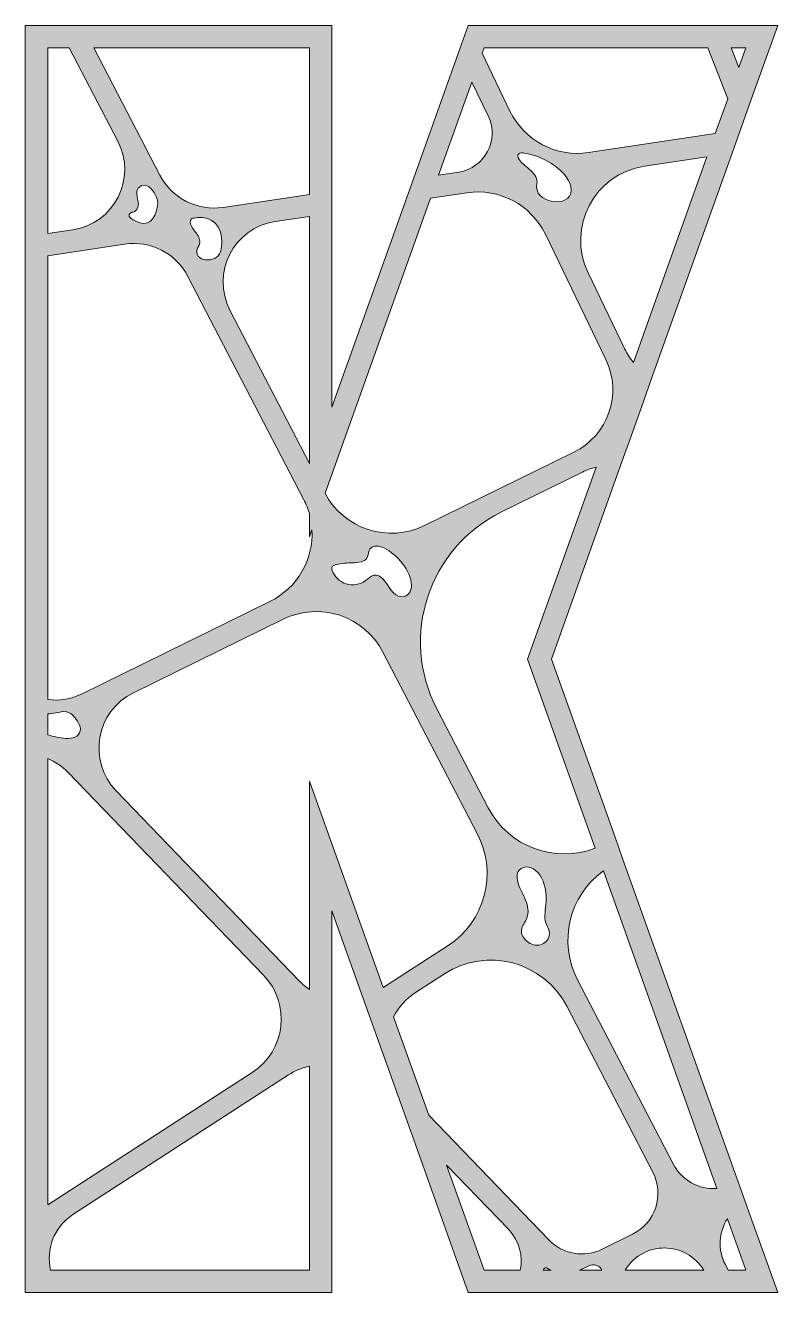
# Model space of a CAD drawing. Extents: x -1650 to 2650, y -4022 to 3022.
# Drawn here: x 550 to 813.5, y 378.2 to 821.8 of the extents above; entities that cross this region are included whole.
import ezdxf

# ---------------------------------------------------------------- set-up
doc = ezdxf.new("R2010")
doc.units = 0
doc.header["$MEASUREMENT"] = 0
doc.layers.add('Layer 1', color=7, linetype='Continuous')

msp = doc.modelspace()

# ---------------------------------------------------------------- hatches: boundary and pattern name
at = {"layer": 'Layer 1', "true_color": 0x808285}
h = msp.add_hatch(color=252, dxfattribs=at)
h.dxf.hatch_style = 2
h.paths.add_polyline_path([(799.61, 417.02), (759.17, 530.24), (756.55, 537.61), (734.26, 600), (758.46, 667.76), (762.1, 677.96), (766.46, 690.16), (769.33, 698.2), (797.5, 777.07), (804.2, 795.84), (813.46, 821.75), (794.13, 821.75), (785.97, 821.75), (705.23, 821.75), (705.1, 821.75), (701.57, 811.85), (685.93, 768.05), (683.02, 759.91), (657.38, 688.14), (657.38, 756.07), (657.38, 763.76), (657.38, 821.75), (569.88, 821.75), (561.31, 821.75), (550, 821.75), (550, 747.67), (550, 739.98), (550, 588.26), (550, 581.89), (550, 574.89), (550, 566.88), (550, 403.85), (550, 378.25), (562.9, 378.25), (657.38, 378.25), (657.38, 457.79), (657.38, 465.82), (657.38, 474.44), (657.38, 481.04), (657.38, 511.86), (668.23, 481.49), (684.24, 436.65), (705.1, 378.25), (719.21, 378.25), (757.77, 378.25), (791.67, 378.25), (800.24, 378.25), (813.46, 378.25), (802.19, 409.81)])
edge = h.paths.add_edge_path()
edge.add_spline(control_points=[(792.11, 414.68), (785.95, 414.28), (779.86, 417.49), (776.84, 423.3), (776.84, 423.3), (743.38, 487.72), (743.38, 487.72), (736.5, 500.97), (740.44, 517.17), (752.41, 525.82), (752.41, 525.82), (792.11, 414.68), (792.11, 414.68)], knot_values=[0, 0, 0, 0, 1, 1, 1, 2, 2, 2, 3, 3, 3, 4, 4, 4, 4], degree=3, periodic=1)
edge = h.paths.add_edge_path()
edge.add_spline(control_points=[(733.36, 396.68), (733.36, 396.68), (691.28, 440.32), (691.28, 440.32), (691.28, 440.32), (678.96, 474.81), (678.96, 474.81), (680.66, 478.12), (683.23, 481.06), (686.62, 483.26), (686.62, 483.26), (696.73, 489.8), (696.73, 489.8), (711.57, 499.42), (731.46, 494.15), (739.62, 478.46), (739.62, 478.46), (769.74, 420.46), (769.74, 420.46), (773.88, 412.49), (770.67, 402.68), (762.63, 398.7), (762.63, 398.7), (752.03, 393.44), (752.03, 393.44), (745.77, 390.34), (738.22, 391.65), (733.36, 396.68)], knot_values=[0, 0, 0, 0, 1, 1, 1, 2, 2, 2, 3, 3, 3, 4, 4, 4, 5, 5, 5, 6, 6, 6, 7, 7, 7, 8, 8, 8, 9, 9, 9, 9], degree=3, periodic=1)
edge = h.paths.add_edge_path()
edge.add_spline(control_points=[(751.87, 386.1), (751.87, 386.1), (744.09, 386.1), (744.09, 386.1), (744.37, 386.21), (744.64, 386.32), (744.9, 386.45), (745.89, 386.92), (746.84, 387.52), (747.88, 387.83), (749.73, 388.39), (751.28, 387.45), (751.87, 386.1)], knot_values=[0, 0, 0, 0, 1, 1, 1, 2, 2, 2, 3, 3, 3, 4, 4, 4, 4], degree=3, periodic=1)
edge = h.paths.add_edge_path()
edge.add_spline(control_points=[(734.16, 386.1), (734.16, 386.1), (731.37, 386.1), (731.37, 386.1), (731.43, 386.49), (731.63, 386.83), (731.99, 386.92), (732.3, 386.99), (732.62, 386.83), (732.9, 386.68), (733.31, 386.46), (733.73, 386.27), (734.16, 386.1)], knot_values=[0, 0, 0, 0, 1, 1, 1, 2, 2, 2, 3, 3, 3, 4, 4, 4, 4], degree=3, periodic=1)
edge = h.paths.add_edge_path()
edge.add_spline(control_points=[(732.07, 508.4), (732.4, 506.54), (733.89, 505.22), (733.46, 503.18), (733.16, 501.66), (731.93, 500.36), (730.43, 499.96), (728.81, 499.53), (727.03, 500.13), (725.71, 501.18), (724.51, 502.13), (723.57, 503.58), (723.71, 505.11), (723.86, 506.65), (725.06, 507.88), (725.64, 509.32), (726.43, 511.32), (726, 513.59), (725.21, 515.59), (724.41, 517.57), (723.27, 519.42), (722.6, 521.45), (722.09, 522.99), (721.91, 524.83), (722.93, 526.08), (723.71, 527.03), (725.03, 527.39), (726.24, 527.19), (727.44, 526.99), (728.51, 526.29), (729.36, 525.41), (731.7, 522.95), (732.33, 519.32), (732.4, 515.92), (732.44, 513.49), (731.63, 510.77), (732.07, 508.4)], knot_values=[0, 0, 0, 0, 1, 1, 1, 2, 2, 2, 3, 3, 3, 4, 4, 4, 5, 5, 5, 6, 6, 6, 7, 7, 7, 8, 8, 8, 9, 9, 9, 10, 10, 10, 11, 11, 11, 12, 12, 12, 12], degree=3, periodic=1)
edge = h.paths.add_edge_path()
edge.add_spline(control_points=[(725.91, 600), (725.91, 600), (749.55, 533.81), (749.55, 533.81), (735.63, 528.38), (719.3, 534.1), (712.1, 547.94), (712.1, 547.94), (694.1, 582.59), (694.1, 582.59), (680.99, 607.84), (691.22, 638.93), (716.76, 651.47), (716.76, 651.47), (745.14, 665.4), (745.14, 665.4), (746.7, 666.16), (748.29, 666.74), (749.9, 667.15), (749.9, 667.15), (725.91, 600), (725.91, 600)], knot_values=[0, 0, 0, 0, 1, 1, 1, 2, 2, 2, 3, 3, 3, 4, 4, 4, 5, 5, 5, 6, 6, 6, 7, 7, 7, 7], degree=3, periodic=1)
edge = h.paths.add_edge_path()
edge.add_spline(control_points=[(762.97, 703.75), (761.82, 705.17), (760.81, 706.74), (759.99, 708.45), (759.99, 708.45), (747.1, 735.11), (747.1, 735.11), (739.41, 751.04), (749.35, 769.85), (766.84, 772.48), (766.84, 772.48), (788.69, 775.75), (788.69, 775.75), (788.69, 775.75), (762.97, 703.75), (762.97, 703.75)], knot_values=[0, 0, 0, 0, 1, 1, 1, 2, 2, 2, 3, 3, 3, 4, 4, 4, 5, 5, 5, 5], degree=3, periodic=1)
h.paths.add_polyline_path([(802.31, 813.9), (799.86, 807.03), (797.19, 813.9)])
edge = h.paths.add_edge_path()
edge.add_spline(control_points=[(710.64, 813.9), (710.64, 813.9), (789.02, 813.9), (789.02, 813.9), (789.02, 813.9), (795.95, 796.08), (795.95, 796.08), (795.95, 796.08), (791.59, 783.88), (791.59, 783.88), (791.59, 783.88), (747.24, 777.23), (747.24, 777.23), (735.87, 775.53), (724.72, 781.42), (719.72, 791.76), (719.72, 791.76), (709.96, 811.97), (709.96, 811.97), (709.96, 811.97), (710.64, 813.9), (710.64, 813.9)], knot_values=[0, 0, 0, 0, 1, 1, 1, 2, 2, 2, 3, 3, 3, 4, 4, 4, 5, 5, 5, 6, 6, 6, 7, 7, 7, 7], degree=3, periodic=1)
edge = h.paths.add_edge_path()
edge.add_spline(control_points=[(726.46, 771.45), (725.03, 772.63), (723.4, 773.74), (722.64, 775.44), (722.5, 775.75), (722.39, 776.11), (722.5, 776.44), (722.72, 777.08), (723.59, 777.17), (724.26, 777.1), (729.94, 776.57), (739.61, 771.56), (741.02, 765.37), (742.78, 757.66), (729.05, 758.86), (729.04, 765.2), (729.04, 765.74), (729.18, 766.27), (729.21, 766.81), (729.27, 768.67), (727.89, 770.25), (726.46, 771.45)], knot_values=[0, 0, 0, 0, 1, 1, 1, 2, 2, 2, 3, 3, 3, 4, 4, 4, 5, 5, 5, 6, 6, 6, 7, 7, 7, 7], degree=3, periodic=1)
edge = h.paths.add_edge_path()
edge.add_spline(control_points=[(706.36, 801.92), (706.36, 801.92), (712.1, 790.04), (712.1, 790.04), (716.15, 781.68), (710.92, 771.79), (701.75, 770.42), (701.75, 770.42), (694.74, 769.37), (694.74, 769.37), (694.74, 769.37), (706.36, 801.92), (706.36, 801.92)], knot_values=[0, 0, 0, 0, 1, 1, 1, 2, 2, 2, 3, 3, 3, 4, 4, 4, 4], degree=3, periodic=1)
edge = h.paths.add_edge_path()
edge.add_spline(control_points=[(691.83, 761.23), (691.83, 761.23), (704.61, 763.15), (704.61, 763.15), (715.98, 764.85), (727.12, 758.96), (732.12, 748.62), (732.12, 748.62), (753.29, 704.83), (753.29, 704.83), (759.11, 692.78), (754.11, 678.29), (742.09, 672.39), (742.09, 672.39), (689.82, 646.73), (689.82, 646.73), (677.05, 640.46), (661.62, 645.45), (654.95, 657.98), (654.95, 657.98), (691.83, 761.23), (691.83, 761.23)], knot_values=[0, 0, 0, 0, 1, 1, 1, 2, 2, 2, 3, 3, 3, 4, 4, 4, 5, 5, 5, 6, 6, 6, 7, 7, 7, 7], degree=3, periodic=1)
edge = h.paths.add_edge_path()
edge.add_spline(control_points=[(685.24, 625.8), (685.27, 623.82), (684.09, 621.82), (681.84, 621.78), (678.63, 621.72), (677.13, 626.16), (675.19, 628.08), (674.36, 628.9), (673.2, 629.49), (672.06, 629.28), (670.91, 629.06), (670.08, 628.12), (669.14, 627.42), (667.24, 626.02), (664.66, 625.57), (662.39, 626.27), (660.14, 626.96), (658.25, 628.77), (657.47, 631.01), (657.36, 631.33), (657.26, 631.67), (657.35, 632), (657.52, 632.68), (658.34, 632.95), (659.03, 633.09), (660.88, 633.45), (662.76, 633.65), (664.64, 633.68), (666.53, 633.72), (668.82, 633.82), (669.72, 635.48), (670.2, 636.38), (670.1, 637.53), (670.66, 638.4), (671.68, 639.99), (674.12, 639.62), (675.81, 638.77), (680.06, 636.61), (685.16, 630.9), (685.24, 625.8)], knot_values=[0, 0, 0, 0, 1, 1, 1, 2, 2, 2, 3, 3, 3, 4, 4, 4, 5, 5, 5, 6, 6, 6, 7, 7, 7, 8, 8, 8, 9, 9, 9, 10, 10, 10, 11, 11, 11, 12, 12, 12, 13, 13, 13, 13], degree=3, periodic=1)
edge = h.paths.add_edge_path()
edge.add_spline(control_points=[(649.53, 668.43), (649.53, 668.43), (621.67, 722.06), (621.67, 722.06), (614.9, 735.09), (622.97, 750.91), (637.49, 753.09), (637.49, 753.09), (649.53, 754.89), (649.53, 754.89), (649.53, 754.89), (649.53, 668.43), (649.53, 668.43)], knot_values=[0, 0, 0, 0, 1, 1, 1, 2, 2, 2, 3, 3, 3, 4, 4, 4, 4], degree=3, periodic=1)
edge = h.paths.add_edge_path()
edge.add_spline(control_points=[(649.53, 813.9), (649.53, 813.9), (649.53, 762.59), (649.53, 762.59), (649.53, 762.59), (619.27, 758.05), (619.27, 758.05), (610.23, 756.7), (601.32, 761.24), (597.1, 769.36), (597.1, 769.36), (573.97, 813.9), (573.97, 813.9), (573.97, 813.9), (649.53, 813.9), (649.53, 813.9)], knot_values=[0, 0, 0, 0, 1, 1, 1, 2, 2, 2, 3, 3, 3, 4, 4, 4, 5, 5, 5, 5], degree=3, periodic=1)
edge = h.paths.add_edge_path()
edge.add_spline(control_points=[(609.9, 748.99), (609.08, 750.08), (608.09, 751.12), (607.81, 752.46), (607.7, 753.01), (607.75, 753.66), (608.19, 754.01), (608.44, 754.2), (608.76, 754.27), (609.07, 754.32), (610.62, 754.57), (612.24, 754.6), (613.76, 754.18), (618.38, 752.89), (619.7, 746.69), (618.32, 742.5), (616.9, 738.14), (608.46, 738.92), (610.31, 743.8), (610.5, 744.29), (610.82, 744.72), (610.98, 745.22), (611.41, 746.51), (610.72, 747.89), (609.9, 748.99)], knot_values=[0, 0, 0, 0, 1, 1, 1, 2, 2, 2, 3, 3, 3, 4, 4, 4, 5, 5, 5, 6, 6, 6, 7, 7, 7, 8, 8, 8, 8], degree=3, periodic=1)
edge = h.paths.add_edge_path()
edge.add_spline(control_points=[(589.51, 760.02), (589.31, 761.27), (588.84, 762.52), (589.07, 763.76), (589.14, 764.16), (589.28, 764.54), (589.55, 764.83), (592.59, 768.18), (596.64, 762.18), (596.38, 759.37), (596.05, 755.87), (594.22, 751.34), (590.06, 752.65), (588.98, 752.99), (587.95, 753.52), (587.04, 754.21), (586.69, 754.47), (586.34, 754.82), (586.34, 755.25), (586.34, 755.69), (586.73, 756.03), (587.14, 756.21), (587.54, 756.39), (587.99, 756.45), (588.37, 756.66), (589.48, 757.26), (589.71, 758.78), (589.51, 760.02)], knot_values=[0, 0, 0, 0, 1, 1, 1, 2, 2, 2, 3, 3, 3, 4, 4, 4, 5, 5, 5, 6, 6, 6, 7, 7, 7, 8, 8, 8, 9, 9, 9, 9], degree=3, periodic=1)
edge = h.paths.add_edge_path()
edge.add_spline(control_points=[(557.86, 813.9), (557.86, 813.9), (565.4, 813.9), (565.4, 813.9), (565.4, 813.9), (582.38, 781.19), (582.38, 781.19), (589.15, 768.16), (581.08, 752.33), (566.56, 750.16), (566.56, 750.16), (557.86, 748.85), (557.86, 748.85), (557.86, 748.85), (557.86, 813.9), (557.86, 813.9)], knot_values=[0, 0, 0, 0, 1, 1, 1, 2, 2, 2, 3, 3, 3, 4, 4, 4, 5, 5, 5, 5], degree=3, periodic=1)
edge = h.paths.add_edge_path()
edge.add_spline(control_points=[(557.86, 741.15), (557.86, 741.15), (584.78, 745.19), (584.78, 745.19), (593.82, 746.54), (602.73, 742), (606.94, 733.89), (606.94, 733.89), (647.44, 655.94), (647.44, 655.94), (648.35, 654.18), (649.05, 652.37), (649.53, 650.54), (649.53, 650.54), (649.53, 642.78), (649.53, 642.78), (649.53, 642.78), (650.37, 645.15), (650.37, 645.15), (650.89, 634.96), (645.43, 624.93), (635.66, 620.14), (635.66, 620.14), (569.85, 587.83), (569.85, 587.83), (566.04, 585.96), (561.88, 585.3), (557.86, 585.78), (557.86, 585.78), (557.86, 741.15), (557.86, 741.15)], knot_values=[0, 0, 0, 0, 1, 1, 1, 2, 2, 2, 3, 3, 3, 4, 4, 4, 5, 5, 5, 6, 6, 6, 7, 7, 7, 8, 8, 8, 9, 9, 9, 10, 10, 10, 10], degree=3, periodic=1)
edge = h.paths.add_edge_path()
edge.add_spline(control_points=[(557.86, 580.78), (558.74, 580.82), (559.67, 580.93), (560.64, 581.12), (561.89, 581.38), (563.18, 581.75), (564.43, 581.49), (566.38, 581.09), (567.72, 579.32), (568.61, 577.54), (569.04, 576.69), (569.42, 575.76), (569.26, 574.83), (568.9, 572.76), (566.26, 572.03), (564.16, 572.18), (562.04, 572.33), (559.94, 572.88), (557.86, 573.46), (557.86, 573.46), (557.86, 580.78), (557.86, 580.78)], knot_values=[0, 0, 0, 0, 1, 1, 1, 2, 2, 2, 3, 3, 3, 4, 4, 4, 5, 5, 5, 6, 6, 6, 7, 7, 7, 7], degree=3, periodic=1)
edge = h.paths.add_edge_path()
edge.add_spline(control_points=[(557.86, 565.2), (560.5, 564.08), (562.94, 562.43), (565.02, 560.28), (565.02, 560.28), (633.4, 489.38), (633.4, 489.38), (643.1, 479.32), (641.21, 462.92), (629.48, 455.33), (629.48, 455.33), (557.86, 408.94), (557.86, 408.94), (557.86, 408.94), (557.86, 565.2), (557.86, 565.2)], knot_values=[0, 0, 0, 0, 1, 1, 1, 2, 2, 2, 3, 3, 3, 4, 4, 4, 5, 5, 5, 5], degree=3, periodic=1)
edge = h.paths.add_edge_path()
edge.add_spline(control_points=[(649.53, 386.1), (649.53, 386.1), (558.85, 386.1), (558.85, 386.1), (557.2, 393.19), (559.8, 401.12), (566.69, 405.59), (566.69, 405.59), (642.14, 454.45), (642.14, 454.45), (644.45, 455.95), (646.96, 456.97), (649.53, 457.52), (649.53, 457.52), (649.53, 386.1), (649.53, 386.1)], knot_values=[0, 0, 0, 0, 1, 1, 1, 2, 2, 2, 3, 3, 3, 4, 4, 4, 5, 5, 5, 5], degree=3, periodic=1)
edge = h.paths.add_edge_path()
edge.add_spline(control_points=[(649.53, 557.23), (649.53, 557.23), (649.53, 484.34), (649.53, 484.34), (648.24, 485.2), (647.03, 486.21), (645.92, 487.36), (645.92, 487.36), (581.83, 553.82), (581.83, 553.82), (571.67, 564.36), (574.72, 581.75), (587.86, 588.2), (587.86, 588.2), (640.24, 613.91), (640.24, 613.91), (653.1, 620.22), (668.64, 615.1), (675.24, 602.4), (675.24, 602.4), (708.34, 538.68), (708.34, 538.68), (715.46, 524.97), (710.99, 508.11), (698.03, 499.72), (698.03, 499.72), (675.32, 485.01), (675.32, 485.01), (675.32, 485.01), (649.53, 557.23), (649.53, 557.23)], knot_values=[0, 0, 0, 0, 1, 1, 1, 2, 2, 2, 3, 3, 3, 4, 4, 4, 5, 5, 5, 6, 6, 6, 7, 7, 7, 8, 8, 8, 9, 9, 9, 10, 10, 10, 10], degree=3, periodic=1)
edge = h.paths.add_edge_path()
edge.add_spline(control_points=[(710.64, 386.1), (710.64, 386.1), (697.5, 422.91), (697.5, 422.91), (697.5, 422.91), (719.15, 400.46), (719.15, 400.46), (723.04, 396.42), (724.32, 391.04), (723.31, 386.1), (723.31, 386.1), (710.64, 386.1), (710.64, 386.1)], knot_values=[0, 0, 0, 0, 1, 1, 1, 2, 2, 2, 3, 3, 3, 4, 4, 4, 4], degree=3, periodic=1)
edge = h.paths.add_edge_path()
edge.add_spline(control_points=[(760.05, 386.1), (761.55, 388.63), (763.78, 390.78), (766.68, 392.22), (768.97, 393.35), (771.4, 393.88), (773.78, 393.88), (779.28, 393.88), (784.58, 391.05), (787.55, 386.1), (787.55, 386.1), (760.05, 386.1), (760.05, 386.1)], knot_values=[0, 0, 0, 0, 1, 1, 1, 2, 2, 2, 3, 3, 3, 4, 4, 4, 4], degree=3, periodic=1)
edge = h.paths.add_edge_path()
edge.add_spline(control_points=[(802.31, 386.1), (802.31, 386.1), (796.16, 386.1), (796.16, 386.1), (796.16, 386.1), (795.14, 388.08), (795.14, 388.08), (792.39, 393.36), (792.88, 399.46), (795.87, 404.13), (795.87, 404.13), (802.31, 386.1), (802.31, 386.1)], knot_values=[0, 0, 0, 0, 1, 1, 1, 2, 2, 2, 3, 3, 3, 4, 4, 4, 4], degree=3, periodic=1)

# ---------------------------------------------------------------- linework, layer by layer
at = {"layer": 'Layer 1', "lineweight": 0}
for points in [[(799.61, 417.02), (759.17, 530.24), (756.55, 537.61), (734.26, 600), (758.46, 667.76), (762.1, 677.96), (766.46, 690.16), (769.33, 698.2), (797.5, 777.07), (804.2, 795.84), (813.46, 821.75), (794.13, 821.75), (785.97, 821.75), (705.23, 821.75), (705.1, 821.75), (701.57, 811.85), (685.93, 768.05), (683.02, 759.91), (657.38, 688.14), (657.38, 756.07), (657.38, 763.76), (657.38, 821.75), (569.88, 821.75), (561.31, 821.75), (550, 821.75), (550, 747.67), (550, 739.98), (550, 588.26), (550, 581.89), (550, 574.89), (550, 566.88), (550, 403.85), (550, 378.25), (562.9, 378.25), (657.38, 378.25), (657.38, 457.79), (657.38, 465.82), (657.38, 474.44), (657.38, 481.04), (657.38, 511.86), (668.23, 481.49), (684.24, 436.65), (705.1, 378.25), (719.21, 378.25), (757.77, 378.25), (791.67, 378.25), (800.24, 378.25), (813.46, 378.25), (802.19, 409.81), (799.61, 417.02)], [(802.31, 813.9), (799.86, 807.03), (797.19, 813.9), (802.31, 813.9)]]:
    msp.add_lwpolyline(points, dxfattribs=at)
for points, knots in [([(557.86, 813.9), (557.86, 813.9), (565.4, 813.9), (565.4, 813.9), (565.4, 813.9), (582.38, 781.19), (582.38, 781.19), (589.15, 768.16), (581.08, 752.33), (566.56, 750.16), (566.56, 750.16), (557.86, 748.85), (557.86, 748.85), (557.86, 748.85), (557.86, 813.9), (557.86, 813.9)], [0, 0, 0, 0, 1, 1, 1, 2, 2, 2, 3, 3, 3, 4, 4, 4, 5, 5, 5, 5]), ([(649.53, 813.9), (649.53, 813.9), (649.53, 762.59), (649.53, 762.59), (649.53, 762.59), (619.27, 758.05), (619.27, 758.05), (610.23, 756.7), (601.32, 761.24), (597.1, 769.36), (597.1, 769.36), (573.97, 813.9), (573.97, 813.9), (573.97, 813.9), (649.53, 813.9), (649.53, 813.9)], [0, 0, 0, 0, 1, 1, 1, 2, 2, 2, 3, 3, 3, 4, 4, 4, 5, 5, 5, 5]), ([(710.64, 813.9), (710.64, 813.9), (789.02, 813.9), (789.02, 813.9), (789.02, 813.9), (795.95, 796.08), (795.95, 796.08), (795.95, 796.08), (791.59, 783.88), (791.59, 783.88), (791.59, 783.88), (747.24, 777.23), (747.24, 777.23), (735.87, 775.53), (724.72, 781.42), (719.72, 791.76), (719.72, 791.76), (709.96, 811.97), (709.96, 811.97), (709.96, 811.97), (710.64, 813.9), (710.64, 813.9)], [0, 0, 0, 0, 1, 1, 1, 2, 2, 2, 3, 3, 3, 4, 4, 4, 5, 5, 5, 6, 6, 6, 7, 7, 7, 7]), ([(706.36, 801.92), (706.36, 801.92), (712.1, 790.04), (712.1, 790.04), (716.15, 781.68), (710.92, 771.79), (701.75, 770.42), (701.75, 770.42), (694.74, 769.37), (694.74, 769.37), (694.74, 769.37), (706.36, 801.92), (706.36, 801.92)], [0, 0, 0, 0, 1, 1, 1, 2, 2, 2, 3, 3, 3, 4, 4, 4, 4]), ([(726.46, 771.45), (725.03, 772.63), (723.4, 773.74), (722.64, 775.44), (722.5, 775.75), (722.39, 776.11), (722.5, 776.44), (722.72, 777.08), (723.59, 777.17), (724.26, 777.1), (729.94, 776.57), (739.61, 771.56), (741.02, 765.37), (742.78, 757.66), (729.05, 758.86), (729.04, 765.2), (729.04, 765.74), (729.18, 766.27), (729.21, 766.81), (729.27, 768.67), (727.89, 770.25), (726.46, 771.45)], [0, 0, 0, 0, 1, 1, 1, 2, 2, 2, 3, 3, 3, 4, 4, 4, 5, 5, 5, 6, 6, 6, 7, 7, 7, 7]), ([(762.97, 703.75), (761.82, 705.17), (760.81, 706.74), (759.99, 708.45), (759.99, 708.45), (747.1, 735.11), (747.1, 735.11), (739.41, 751.04), (749.35, 769.85), (766.84, 772.48), (766.84, 772.48), (788.69, 775.75), (788.69, 775.75), (788.69, 775.75), (762.97, 703.75), (762.97, 703.75)], [0, 0, 0, 0, 1, 1, 1, 2, 2, 2, 3, 3, 3, 4, 4, 4, 5, 5, 5, 5]), ([(589.51, 760.02), (589.31, 761.27), (588.84, 762.52), (589.07, 763.76), (589.14, 764.16), (589.28, 764.54), (589.55, 764.83), (592.59, 768.18), (596.64, 762.18), (596.38, 759.37), (596.05, 755.87), (594.22, 751.34), (590.06, 752.65), (588.98, 752.99), (587.95, 753.52), (587.04, 754.21), (586.69, 754.47), (586.34, 754.82), (586.34, 755.25), (586.34, 755.69), (586.73, 756.03), (587.14, 756.21), (587.54, 756.39), (587.99, 756.45), (588.37, 756.66), (589.48, 757.26), (589.71, 758.78), (589.51, 760.02)], [0, 0, 0, 0, 1, 1, 1, 2, 2, 2, 3, 3, 3, 4, 4, 4, 5, 5, 5, 6, 6, 6, 7, 7, 7, 8, 8, 8, 9, 9, 9, 9]), ([(691.83, 761.23), (691.83, 761.23), (704.61, 763.15), (704.61, 763.15), (715.98, 764.85), (727.12, 758.96), (732.12, 748.62), (732.12, 748.62), (753.29, 704.83), (753.29, 704.83), (759.11, 692.78), (754.11, 678.29), (742.09, 672.39), (742.09, 672.39), (689.82, 646.73), (689.82, 646.73), (677.05, 640.46), (661.62, 645.45), (654.95, 657.98), (654.95, 657.98), (691.83, 761.23), (691.83, 761.23)], [0, 0, 0, 0, 1, 1, 1, 2, 2, 2, 3, 3, 3, 4, 4, 4, 5, 5, 5, 6, 6, 6, 7, 7, 7, 7]), ([(609.9, 748.99), (609.08, 750.08), (608.09, 751.12), (607.81, 752.46), (607.7, 753.01), (607.75, 753.66), (608.19, 754.01), (608.44, 754.2), (608.76, 754.27), (609.07, 754.32), (610.62, 754.57), (612.24, 754.6), (613.76, 754.18), (618.38, 752.89), (619.7, 746.69), (618.32, 742.5), (616.9, 738.14), (608.46, 738.92), (610.31, 743.8), (610.5, 744.29), (610.82, 744.72), (610.98, 745.22), (611.41, 746.51), (610.72, 747.89), (609.9, 748.99)], [0, 0, 0, 0, 1, 1, 1, 2, 2, 2, 3, 3, 3, 4, 4, 4, 5, 5, 5, 6, 6, 6, 7, 7, 7, 8, 8, 8, 8]), ([(649.53, 668.43), (649.53, 668.43), (621.67, 722.06), (621.67, 722.06), (614.9, 735.09), (622.97, 750.91), (637.49, 753.09), (637.49, 753.09), (649.53, 754.89), (649.53, 754.89), (649.53, 754.89), (649.53, 668.43), (649.53, 668.43)], [0, 0, 0, 0, 1, 1, 1, 2, 2, 2, 3, 3, 3, 4, 4, 4, 4]), ([(557.86, 741.15), (557.86, 741.15), (584.78, 745.19), (584.78, 745.19), (593.82, 746.54), (602.73, 742), (606.94, 733.89), (606.94, 733.89), (647.44, 655.94), (647.44, 655.94), (648.35, 654.18), (649.05, 652.37), (649.53, 650.54), (649.53, 650.54), (649.53, 642.78), (649.53, 642.78), (649.53, 642.78), (650.37, 645.15), (650.37, 645.15), (650.89, 634.96), (645.43, 624.93), (635.66, 620.14), (635.66, 620.14), (569.85, 587.83), (569.85, 587.83), (566.04, 585.96), (561.88, 585.3), (557.86, 585.78), (557.86, 585.78), (557.86, 741.15), (557.86, 741.15)], [0, 0, 0, 0, 1, 1, 1, 2, 2, 2, 3, 3, 3, 4, 4, 4, 5, 5, 5, 6, 6, 6, 7, 7, 7, 8, 8, 8, 9, 9, 9, 10, 10, 10, 10]), ([(725.91, 600), (725.91, 600), (749.55, 533.81), (749.55, 533.81), (735.63, 528.38), (719.3, 534.1), (712.1, 547.94), (712.1, 547.94), (694.1, 582.59), (694.1, 582.59), (680.99, 607.84), (691.22, 638.93), (716.76, 651.47), (716.76, 651.47), (745.14, 665.4), (745.14, 665.4), (746.7, 666.16), (748.29, 666.74), (749.9, 667.15), (749.9, 667.15), (725.91, 600), (725.91, 600)], [0, 0, 0, 0, 1, 1, 1, 2, 2, 2, 3, 3, 3, 4, 4, 4, 5, 5, 5, 6, 6, 6, 7, 7, 7, 7]), ([(685.24, 625.8), (685.27, 623.82), (684.09, 621.82), (681.84, 621.78), (678.63, 621.72), (677.13, 626.16), (675.19, 628.08), (674.36, 628.9), (673.2, 629.49), (672.06, 629.28), (670.91, 629.06), (670.08, 628.12), (669.14, 627.42), (667.24, 626.02), (664.66, 625.57), (662.39, 626.27), (660.14, 626.96), (658.25, 628.77), (657.47, 631.01), (657.36, 631.33), (657.26, 631.67), (657.35, 632), (657.52, 632.68), (658.34, 632.95), (659.03, 633.09), (660.88, 633.45), (662.76, 633.65), (664.64, 633.68), (666.53, 633.72), (668.82, 633.82), (669.72, 635.48), (670.2, 636.38), (670.1, 637.53), (670.66, 638.4), (671.68, 639.99), (674.12, 639.62), (675.81, 638.77), (680.06, 636.61), (685.16, 630.9), (685.24, 625.8)], [0, 0, 0, 0, 1, 1, 1, 2, 2, 2, 3, 3, 3, 4, 4, 4, 5, 5, 5, 6, 6, 6, 7, 7, 7, 8, 8, 8, 9, 9, 9, 10, 10, 10, 11, 11, 11, 12, 12, 12, 13, 13, 13, 13]), ([(649.53, 557.23), (649.53, 557.23), (649.53, 484.34), (649.53, 484.34), (648.24, 485.2), (647.03, 486.21), (645.92, 487.36), (645.92, 487.36), (581.83, 553.82), (581.83, 553.82), (571.67, 564.36), (574.72, 581.75), (587.86, 588.2), (587.86, 588.2), (640.24, 613.91), (640.24, 613.91), (653.1, 620.22), (668.64, 615.1), (675.24, 602.4), (675.24, 602.4), (708.34, 538.68), (708.34, 538.68), (715.46, 524.97), (710.99, 508.11), (698.03, 499.72), (698.03, 499.72), (675.32, 485.01), (675.32, 485.01), (675.32, 485.01), (649.53, 557.23), (649.53, 557.23)], [0, 0, 0, 0, 1, 1, 1, 2, 2, 2, 3, 3, 3, 4, 4, 4, 5, 5, 5, 6, 6, 6, 7, 7, 7, 8, 8, 8, 9, 9, 9, 10, 10, 10, 10]), ([(557.86, 580.78), (558.74, 580.82), (559.67, 580.93), (560.64, 581.12), (561.89, 581.38), (563.18, 581.75), (564.43, 581.49), (566.38, 581.09), (567.72, 579.32), (568.61, 577.54), (569.04, 576.69), (569.42, 575.76), (569.26, 574.83), (568.9, 572.76), (566.26, 572.03), (564.16, 572.18), (562.04, 572.33), (559.94, 572.88), (557.86, 573.46), (557.86, 573.46), (557.86, 580.78), (557.86, 580.78)], [0, 0, 0, 0, 1, 1, 1, 2, 2, 2, 3, 3, 3, 4, 4, 4, 5, 5, 5, 6, 6, 6, 7, 7, 7, 7]), ([(557.86, 565.2), (560.5, 564.08), (562.94, 562.43), (565.02, 560.28), (565.02, 560.28), (633.4, 489.38), (633.4, 489.38), (643.1, 479.32), (641.21, 462.92), (629.48, 455.33), (629.48, 455.33), (557.86, 408.94), (557.86, 408.94), (557.86, 408.94), (557.86, 565.2), (557.86, 565.2)], [0, 0, 0, 0, 1, 1, 1, 2, 2, 2, 3, 3, 3, 4, 4, 4, 5, 5, 5, 5]), ([(732.07, 508.4), (732.4, 506.54), (733.89, 505.22), (733.46, 503.18), (733.16, 501.66), (731.93, 500.36), (730.43, 499.96), (728.81, 499.53), (727.03, 500.13), (725.71, 501.18), (724.51, 502.13), (723.57, 503.58), (723.71, 505.11), (723.86, 506.65), (725.06, 507.88), (725.64, 509.32), (726.43, 511.32), (726, 513.59), (725.21, 515.59), (724.41, 517.57), (723.27, 519.42), (722.6, 521.45), (722.09, 522.99), (721.91, 524.83), (722.93, 526.08), (723.71, 527.03), (725.03, 527.39), (726.24, 527.19), (727.44, 526.99), (728.51, 526.29), (729.36, 525.41), (731.7, 522.95), (732.33, 519.32), (732.4, 515.92), (732.44, 513.49), (731.63, 510.77), (732.07, 508.4)], [0, 0, 0, 0, 1, 1, 1, 2, 2, 2, 3, 3, 3, 4, 4, 4, 5, 5, 5, 6, 6, 6, 7, 7, 7, 8, 8, 8, 9, 9, 9, 10, 10, 10, 11, 11, 11, 12, 12, 12, 12]), ([(792.11, 414.68), (785.95, 414.28), (779.86, 417.49), (776.84, 423.3), (776.84, 423.3), (743.38, 487.72), (743.38, 487.72), (736.5, 500.97), (740.44, 517.17), (752.41, 525.82), (752.41, 525.82), (792.11, 414.68), (792.11, 414.68)], [0, 0, 0, 0, 1, 1, 1, 2, 2, 2, 3, 3, 3, 4, 4, 4, 4]), ([(733.36, 396.68), (733.36, 396.68), (691.28, 440.32), (691.28, 440.32), (691.28, 440.32), (678.96, 474.81), (678.96, 474.81), (680.66, 478.12), (683.23, 481.06), (686.62, 483.26), (686.62, 483.26), (696.73, 489.8), (696.73, 489.8), (711.57, 499.42), (731.46, 494.15), (739.62, 478.46), (739.62, 478.46), (769.74, 420.46), (769.74, 420.46), (773.88, 412.49), (770.67, 402.68), (762.63, 398.7), (762.63, 398.7), (752.03, 393.44), (752.03, 393.44), (745.77, 390.34), (738.22, 391.65), (733.36, 396.68)], [0, 0, 0, 0, 1, 1, 1, 2, 2, 2, 3, 3, 3, 4, 4, 4, 5, 5, 5, 6, 6, 6, 7, 7, 7, 8, 8, 8, 9, 9, 9, 9]), ([(649.53, 386.1), (649.53, 386.1), (558.85, 386.1), (558.85, 386.1), (557.2, 393.19), (559.8, 401.12), (566.69, 405.59), (566.69, 405.59), (642.14, 454.45), (642.14, 454.45), (644.45, 455.95), (646.96, 456.97), (649.53, 457.52), (649.53, 457.52), (649.53, 386.1), (649.53, 386.1)], [0, 0, 0, 0, 1, 1, 1, 2, 2, 2, 3, 3, 3, 4, 4, 4, 5, 5, 5, 5]), ([(710.64, 386.1), (710.64, 386.1), (697.5, 422.91), (697.5, 422.91), (697.5, 422.91), (719.15, 400.46), (719.15, 400.46), (723.04, 396.42), (724.32, 391.04), (723.31, 386.1), (723.31, 386.1), (710.64, 386.1), (710.64, 386.1)], [0, 0, 0, 0, 1, 1, 1, 2, 2, 2, 3, 3, 3, 4, 4, 4, 4]), ([(802.31, 386.1), (802.31, 386.1), (796.16, 386.1), (796.16, 386.1), (796.16, 386.1), (795.14, 388.08), (795.14, 388.08), (792.39, 393.36), (792.88, 399.46), (795.87, 404.13), (795.87, 404.13), (802.31, 386.1), (802.31, 386.1)], [0, 0, 0, 0, 1, 1, 1, 2, 2, 2, 3, 3, 3, 4, 4, 4, 4]), ([(760.05, 386.1), (761.55, 388.63), (763.78, 390.78), (766.68, 392.22), (768.97, 393.35), (771.4, 393.88), (773.78, 393.88), (779.28, 393.88), (784.58, 391.05), (787.55, 386.1), (787.55, 386.1), (760.05, 386.1), (760.05, 386.1)], [0, 0, 0, 0, 1, 1, 1, 2, 2, 2, 3, 3, 3, 4, 4, 4, 4]), ([(734.16, 386.1), (734.16, 386.1), (731.37, 386.1), (731.37, 386.1), (731.43, 386.49), (731.63, 386.83), (731.99, 386.92), (732.3, 386.99), (732.62, 386.83), (732.9, 386.68), (733.31, 386.46), (733.73, 386.27), (734.16, 386.1)], [0, 0, 0, 0, 1, 1, 1, 2, 2, 2, 3, 3, 3, 4, 4, 4, 4]), ([(751.87, 386.1), (751.87, 386.1), (744.09, 386.1), (744.09, 386.1), (744.37, 386.21), (744.64, 386.32), (744.9, 386.45), (745.89, 386.92), (746.84, 387.52), (747.88, 387.83), (749.73, 388.39), (751.28, 387.45), (751.87, 386.1)], [0, 0, 0, 0, 1, 1, 1, 2, 2, 2, 3, 3, 3, 4, 4, 4, 4])]:
    msp.add_open_spline(points, degree=3, knots=knots, dxfattribs=at)

doc.saveas('drawing.dxf')
